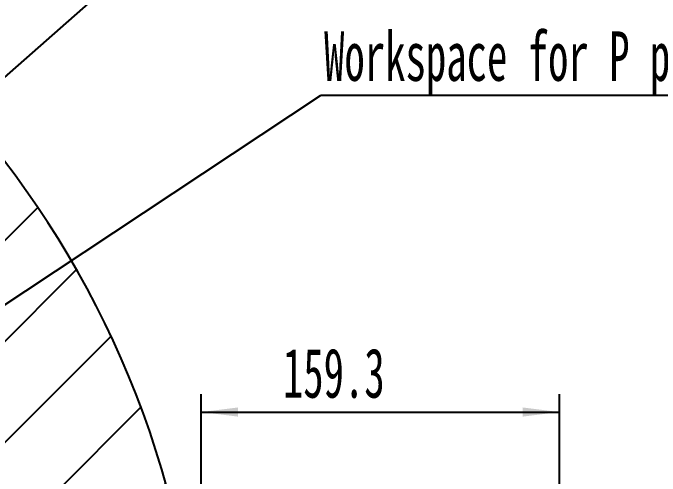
# Model space of a CAD drawing. Header units: millimetres. Extents: x 0 to 841, y 0 to 594.
# Drawn here: x 401.3 to 473.2, y 475.2 to 526.7 of the extents above; entities that cross this region are included whole.
import ezdxf

# ---------------------------------------------------------------- set-up
doc = ezdxf.new("R2010")
doc.units = ezdxf.units.MM
doc.layers.add('细线层', color=7, linetype='Continuous', lineweight=25)
doc.styles.add('SLDTEXTSTYLE5', font='TXT', dxfattribs={"width": 0.605})
doc.dimstyles.new('SLDDIMSTYLE0', dxfattribs={"dimtxt": 5.5, "dimasz": 4.08, "dimexe": 0, "dimexo": 0.0625, "dimgap": 1.375, "dimtad": 2, "dimdec": 1, "dimlfac": 4, "dimrnd": 1e-09, "dimzin": 12, "dimdsep": 46, "dimtxsty": 'SLDTEXTSTYLE5', "dimsah": 1, "dimcen": 0.09, "dimadec": 0, "dimazin": 3, "dimtfac": 1, "dimtdec": 1, "dimtofl": 0, "dimtmove": 0, "dimatfit": 3, "dimfxl": 0, "dimfrac": 2, "dimtolj": 1, "dimtzin": 12, "dimarcsym": 0})
doc.dimstyles.new('SLDDIMSTYLE2', dxfattribs={"dimtxt": 5.5, "dimasz": 4.08, "dimexe": 0, "dimexo": 0.0625, "dimgap": 1.375, "dimtad": 0, "dimtih": 1, "dimtoh": 1, "dimdec": 1, "dimlfac": 4, "dimrnd": 1e-09, "dimzin": 12, "dimdsep": 46, "dimtxsty": 'SLDTEXTSTYLE5', "dimsah": 1, "dimcen": 0, "dimadec": 0, "dimazin": 3, "dimtfac": 1, "dimtdec": 1, "dimtofl": 0, "dimtmove": 0, "dimatfit": 3, "dimfxl": 0, "dimfrac": 2, "dimtolj": 1, "dimtzin": 12, "dimarcsym": 0})
doc.dimstyles.new('SLDDIMSTYLE5', dxfattribs={"dimtxt": 0.18, "dimasz": 4.08, "dimexe": 0, "dimexo": 0.0625, "dimgap": 0, "dimtad": 0, "dimtih": 1, "dimtoh": 1, "dimdec": 0, "dimrnd": 1e-09, "dimzin": 0, "dimdsep": 46, "dimtxsty": 'Standard', "dimsah": 1, "dimcen": 0.09, "dimadec": 0, "dimazin": 0, "dimtfac": 4.08, "dimtdec": 0, "dimtofl": 0, "dimtmove": 0, "dimatfit": 3, "dimfxl": 0, "dimfrac": 2, "dimtolj": 1, "dimtzin": 0, "dimarcsym": 0})

# ---------------------------------------------------------------- blocks, each defined once
blk = doc.blocks.new('_D')
at = {"layer": '细线层'}
for p, q in [((422.202, 446.122), (422.202, 484.32)), ((462.027, 453.747), (462.027, 484.32)), ((422.202, 482.32), (462.027, 482.32))]:
    blk.add_line(p, q, dxfattribs=at)
for points in [[(422.202, 482.32), (426.282, 481.812), (426.282, 482.828)], [(462.027, 482.32), (457.947, 482.828), (457.947, 481.812)]]:
    blk.add_solid(points, dxfattribs=at)
at = {"layer": '细线层', "insert": (431.287, 489.41), "char_height": 5.5, "attachment_point": 1, "style": 'SLDTEXTSTYLE5'}
blk.add_mtext('159.3', dxfattribs=at)
blk = doc.blocks.new('_D_2')
at = {"layer": '细线层'}
for p, q in [((395.878, 515.584), (433.499, 548.772)), ((433.499, 548.772), (464.489, 548.772)), ((317.044, 446.039), (395.878, 515.584))]:
    blk.add_line(p, q, dxfattribs=at)
blk.add_solid([(395.878, 515.584), (399.274, 517.902), (398.602, 518.664)], dxfattribs=at)
at = {"layer": '细线层', "char_height": 5.5, "attachment_point": 1, "style": 'SLDTEXTSTYLE5'}
for s, insert in [('S', (435.087, 555.862)), ('R420.5', (440.129, 555.862))]:
    blk.add_mtext(s, dxfattribs=dict(at, insert=insert))
blk = doc.blocks.new('SW_NOTE_1')
at = {"layer": '细线层', "color": 0}
blk.add_line((74.218, 0), (0, 0), dxfattribs=at)
at = {"layer": '细线层', "color": 0, "insert": (0.41, 7.11), "char_height": 5.5, "attachment_point": 1, "style": 'SLDTEXTSTYLE5'}
blk.add_mtext('Workspace for P point', dxfattribs=at)

msp = doc.modelspace()

# ---------------------------------------------------------------- hatches: boundary and pattern name
at = {"layer": '细线层'}
h = msp.add_hatch(dxfattribs=at)
h.set_pattern_fill('ANSI31', color=256, scale=2.5, style=0)
edge = h.paths.add_edge_path(flags=0)
edge.add_line((336.289, 405.501), (336.225, 348.796))
edge.add_arc((343.806, 400.872), 52.625, 261.71786, 300.64689)
edge.add_arc((317.044, 446.039), 105.125, 300.64689, 599.35311)
edge.add_arc((290.282, 400.872), 52.625, 239.35311, 278.28214)
edge.add_line((297.863, 348.796), (297.864, 405.47))
edge.add_arc((317.044, 446.039), 44.875, -64.60462, 244.69701, ccw=False)

# ---------------------------------------------------------------- linework, layer by layer
msp.add_arc((317.044, 446.039), 105.125, 300.64689, 239.35311, dxfattribs=at)
msp.add_arc((317.044, 446.039), 105.125, 300.64689, 239.35311, dxfattribs=at)

# ---------------------------------------------------------------- block references
msp.add_blockref('SW_NOTE_1', (435.454, 517.52), dxfattribs=at)

# ---------------------------------------------------------------- dimensions: what is measured, and where the dimension line sits
dim = msp.add_radius_dim(center=(317.044, 446.039), mpoint=(395.878, 515.584), text='S<>', dimstyle='SLDDIMSTYLE2', dxfattribs=at)
dim.commit()
dim.dimension.update_dxf_attribs({"geometry": '_D_2', "text_midpoint": (449.788, 552.993), "dimtype": 164})
dim = msp.add_linear_dim(base=(462.027, 482.32), p1=(422.202, 446.122), p2=(462.027, 453.747), angle=0, dimstyle='SLDDIMSTYLE0', dxfattribs=at)
dim.commit()
dim.dimension.update_dxf_attribs({"geometry": '_D', "text_midpoint": (440.74, 482.32), "dimtype": 160})

# ---------------------------------------------------------------- leaders
msp.add_leader([(390.358, 487.613), (435.454, 517.52)], dimstyle='SLDDIMSTYLE5', dxfattribs=at)

doc.saveas('drawing.dxf')
